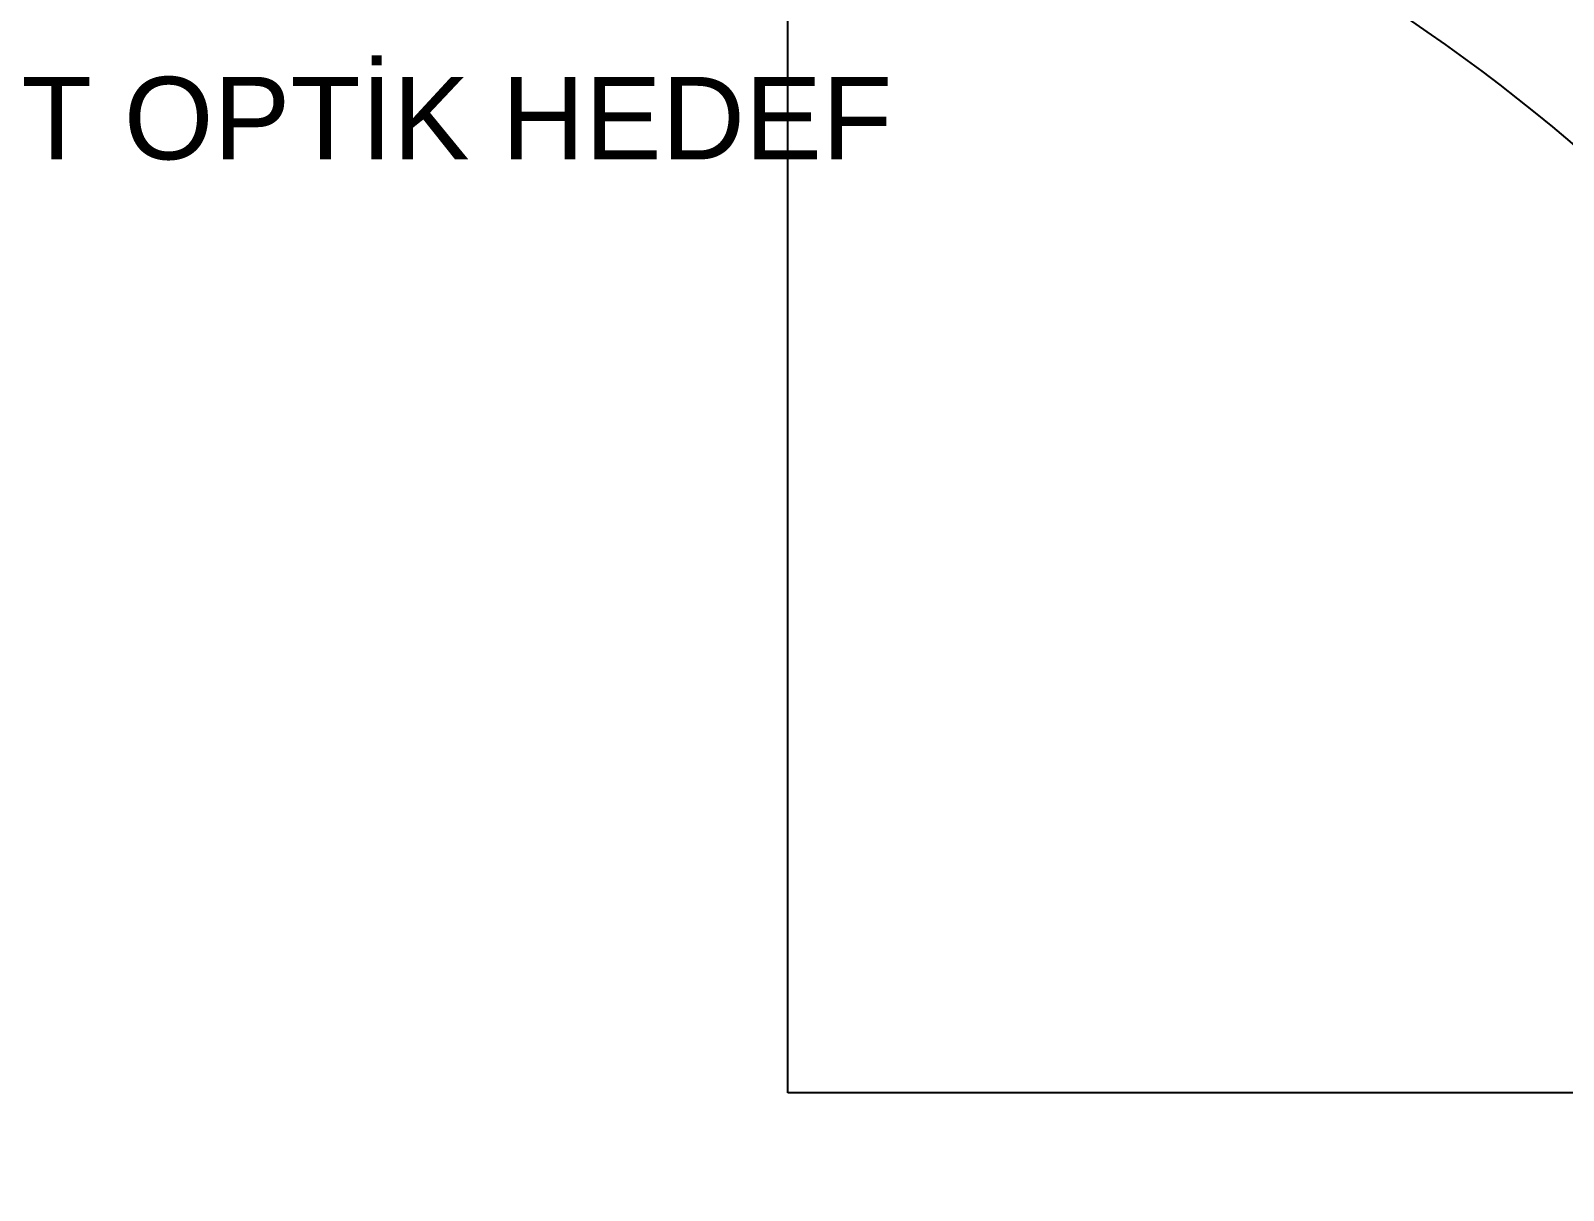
# Model space of a CAD drawing. Header units: centimetres. Extents: x 405464 to 563355, y 50011 to 66875.
# Drawn here: x 512022.1 to 512307.9, y 52944.2 to 53160.4 of the extents above; entities that cross this region are included whole.
import ezdxf

# ---------------------------------------------------------------- set-up
doc = ezdxf.new("R2010")
doc.units = ezdxf.units.CM
doc.linetypes.add('DASHDOT', pattern=[25.4, 12.7, -6.35, 0, -6.35])
doc.linetypes.add('DASHED2', pattern=[9.525, 6.35, -3.175])
doc.layers.get('0').update_dxf_attribs({"lineweight": 9})
doc.layers.add('0-KRCN-MİMARİ-220526', color=8, linetype='Continuous', lineweight=9)
doc.layers.add('A_Aks', color=30, linetype='DASHDOT', lineweight=9)
doc.layers.add('03__ASM_ALL_CURVES', color=7, linetype='Continuous')
doc.layers.add('DV_alçıpanel_duvar_yeni', color=1, linetype='Continuous', lineweight=20, true_color=0xff0000)
doc.styles.add('Kalin01', font='swissk.ttf')

# ---------------------------------------------------------------- blocks, each defined once
blk = doc.blocks.new('a_aks')
at = {"layer": 'A_Aks', "color": 8, "ltscale": 200}
blk.add_line((7680, 5308.05), (7680, -831.11), dxfattribs=at)
blk = doc.blocks.new('mimari_yeni_durum')
at = {"layer": 'A_Aks', "color": 8}
blk.add_blockref('a_aks', (0, 0), dxfattribs=at)
blk = doc.blocks.new('A$C64829d13')
at = {"color": 8}
blk.add_lwpolyline([(41.6, 57.2), (41.6, 119.6), (143, 119.6), (143, 57.2)], close=True, dxfattribs=at)
at = {"layer": '03__ASM_ALL_CURVES', "color": 8, "linetype": 'Continuous'}
for p, q in [((41.6, 119.6), (143, 119.6)), ((143, 119.6), (143, 57.2))]:
    blk.add_line(p, q, dxfattribs=at)
at = {"layer": '03__ASM_ALL_CURVES', "color": 8, "linetype": 'DASHED2', "ltscale": 10}
blk.add_circle((153.4, 131.3), 45.5, dxfattribs=at)
at = {"color": 8, "linetype": 'Continuous', "insert": (167.943, 94.975), "char_height": 2, "width": 71.74251, "attachment_point": 1, "rotation": 180, "line_spacing_factor": 0.9, "style": 'Kalin01'}
blk.add_mtext('SABİT OPTİK HEDEF', dxfattribs=at)
blk = doc.blocks.new('A$C9e52caec')
at = {"color": 8}
blk.add_blockref('mimari_yeni_durum', (0, 0), dxfattribs=at)
at = {"layer": 'DV_alçıpanel_duvar_yeni', "color": 8, "xscale": 7.692307692308199, "yscale": 7.692307692308199, "zscale": 7.692307692308199, "rotation": 180}
blk.add_blockref('A$C64829d13', (8905, 1620), dxfattribs=at)

msp = doc.modelspace()

# ---------------------------------------------------------------- block references
at = {"layer": '0-KRCN-MİMARİ-220526', "rotation": 359.999999999997}
msp.add_blockref('A$C9e52caec', (504358.27, 52262.37, 74), dxfattribs=at)

doc.saveas('drawing.dxf')
